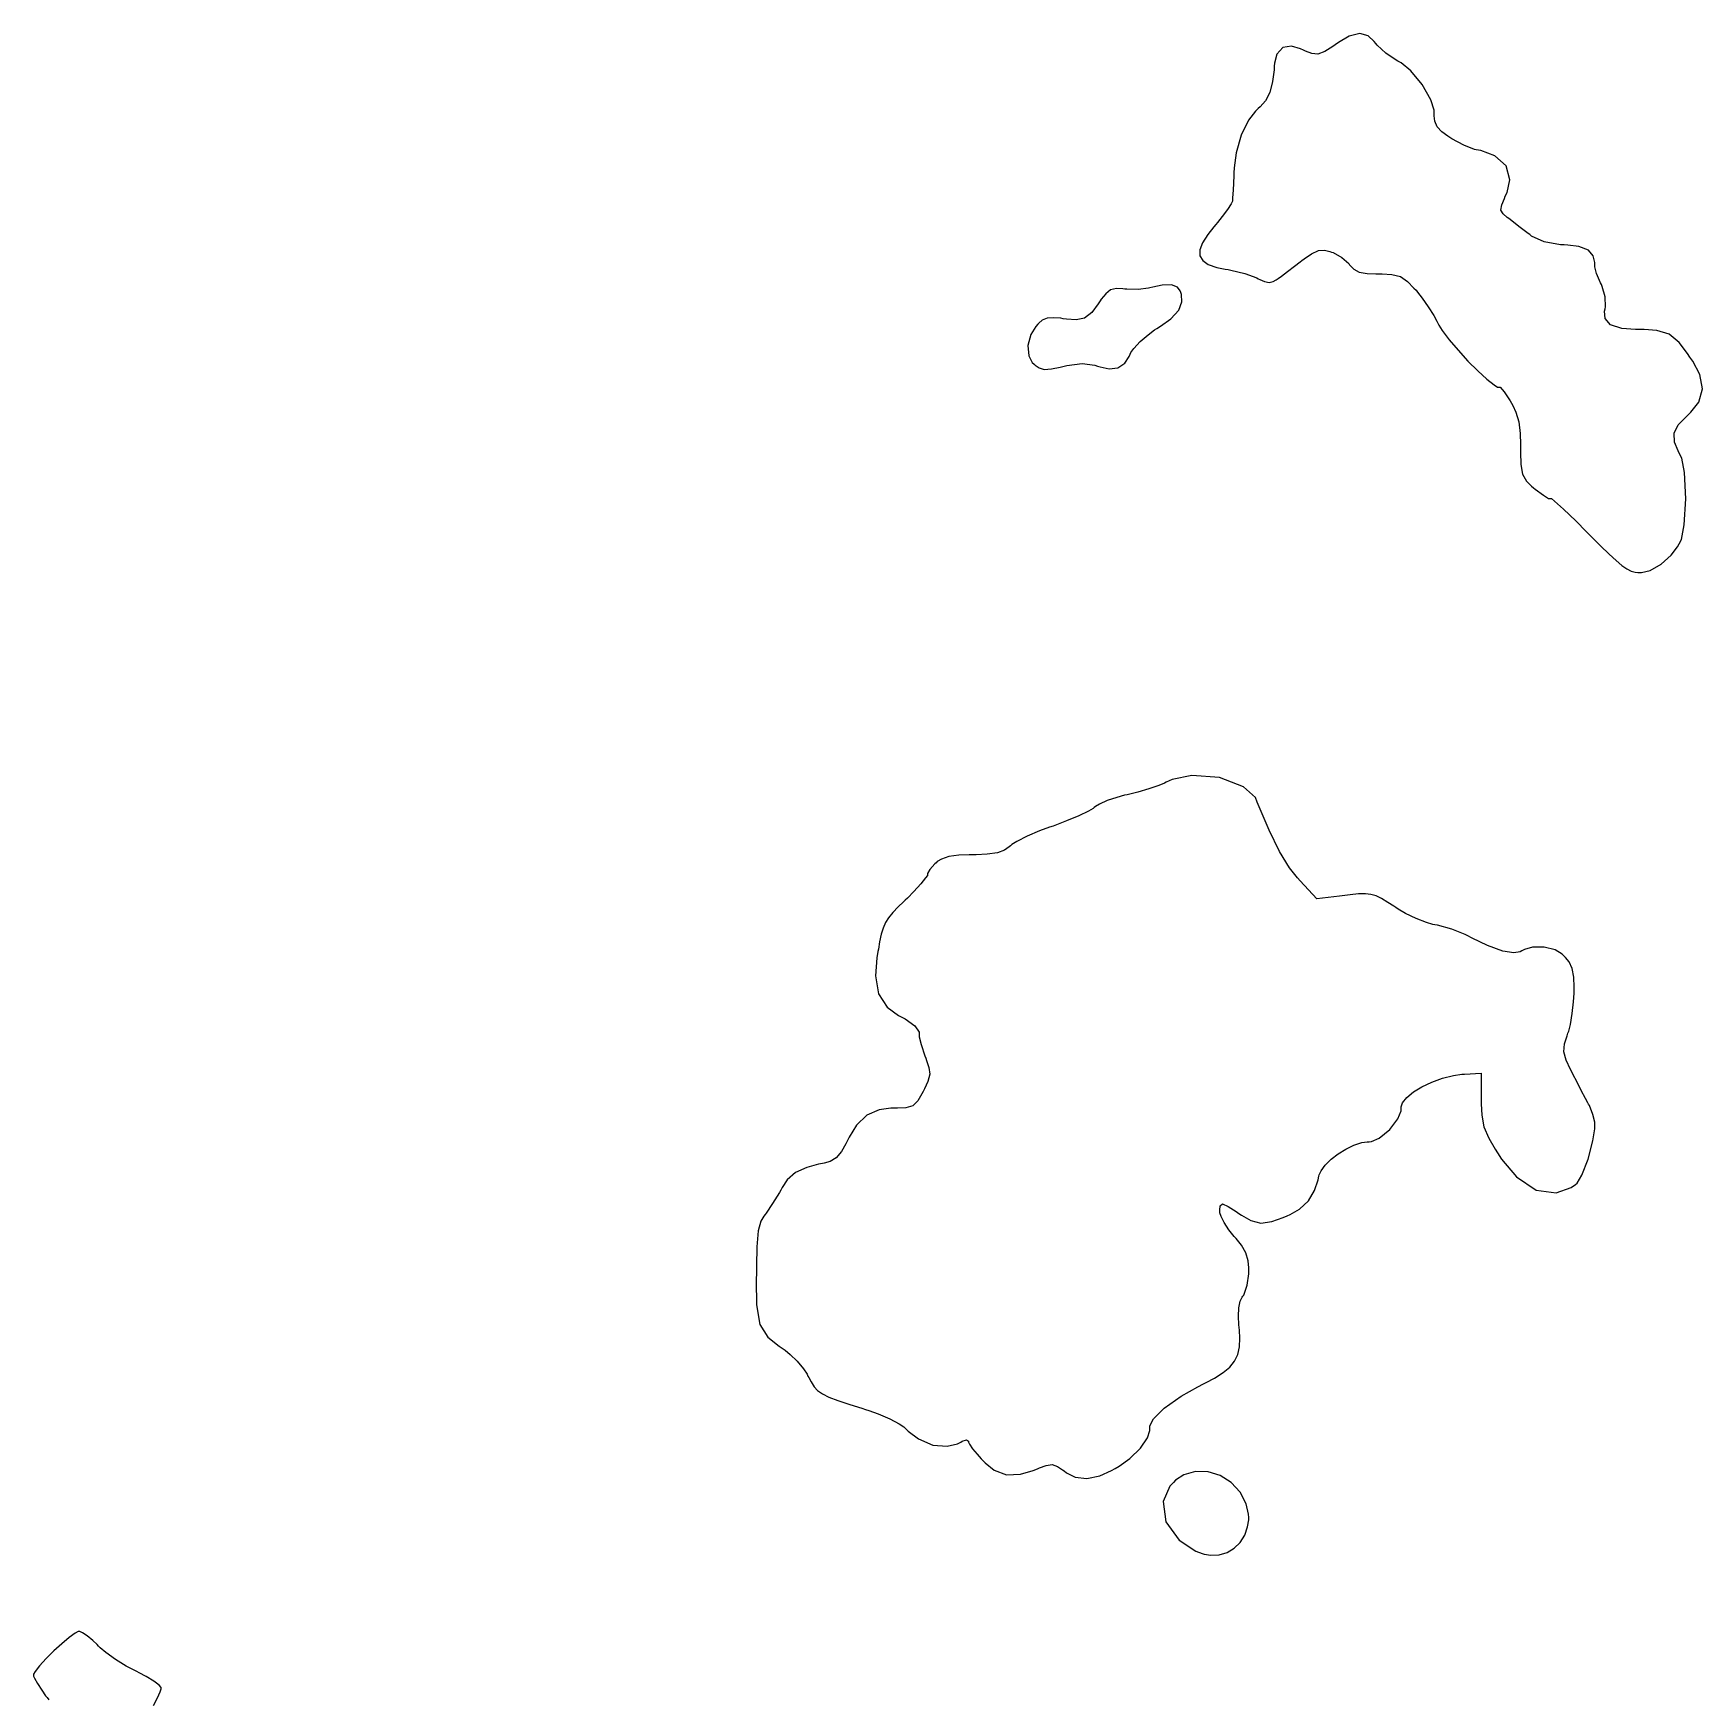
# Model space of a CAD drawing. Extents: x 0 to 24000, y 0 to 24000.
# Drawn here: x 18261 to 19849, y 18196 to 19781 of the extents above; entities that cross this region are included whole.
import ezdxf

# ---------------------------------------------------------------- set-up
doc = ezdxf.new("R2010")
doc.units = 0
doc.layers.add('01B-LandmassTidal', color=7, linetype='Continuous')

msp = doc.modelspace()

# ---------------------------------------------------------------- linework, layer by layer
at = {"layer": '01B-LandmassTidal'}
for points in [[(19499.5, 19770.4), (19497.1, 19768.8), (19489.7, 19764.1), (19483.1, 19761.4), (19477.2, 19762), (19471.3, 19764.4), (19469.4, 19765.3), (19466.6, 19766.6), (19458, 19769), (19449.6, 19767.7), (19444.1, 19761.4), (19441.8, 19752.9), (19441.5, 19750), (19441.3, 19746.4), (19440, 19735.4), (19437.4, 19724.9), (19433.1, 19716.9), (19428.1, 19711.3), (19426.2, 19709.7), (19423.6, 19707.2), (19417, 19698.5), (19410, 19684.2), (19405.3, 19667.4), (19403.3, 19653.2), (19403.1, 19648.5), (19403, 19645.6), (19402.3, 19632), (19401.9, 19624.7), (19401.9, 19622.3), (19401.8, 19621.7), (19400.5, 19619.1), (19397, 19613.6), (19391.9, 19606.9), (19387.4, 19601.3), (19385.9, 19599.5), (19383.9, 19597.2), (19378.2, 19590), (19373.2, 19581.9), (19370.6, 19575.2), (19370.7, 19569.6), (19373.4, 19565), (19378.7, 19561.4), (19386.8, 19558.6), (19394.9, 19556.8), (19397.6, 19556.4), (19400.1, 19556), (19413.4, 19552.7), (19424.8, 19548.5), (19426.2, 19547.8), (19427.7, 19547.1), (19432.2, 19545.1), (19436.7, 19544.2), (19440.5, 19545), (19443.4, 19546.7), (19444.3, 19547.4), (19445.3, 19548.1), (19448.3, 19550.3), (19454.1, 19554.6), (19460.8, 19559.7), (19466.1, 19563.7), (19467.8, 19565), (19470, 19566.7), (19476.9, 19571.4), (19483.5, 19574.6), (19489.3, 19575), (19494.4, 19573.8), (19496, 19573.2), (19497.6, 19572.8), (19505.8, 19568.1), (19512.5, 19562.2), (19513.2, 19561.1), (19514, 19559.9), (19517.1, 19556.8), (19522.3, 19554.1), (19530, 19552.8), (19538.3, 19552.5), (19541.1, 19552.5), (19544.2, 19552.4), (19553.4, 19551.8), (19561.7, 19549.8), (19568.4, 19545.1), (19574.4, 19538.9), (19576.4, 19536.8), (19577.9, 19535), (19582.2, 19529.4), (19588.1, 19521.1), (19593.3, 19512.7), (19596.3, 19507.3), (19597.2, 19505.4), (19598, 19503.6), (19601.3, 19498.6), (19608, 19489.7), (19616.5, 19479.7), (19625.8, 19469.5), (19635.3, 19460), (19643.9, 19452.1), (19650.8, 19446.7), (19654.1, 19444.7), (19655.2, 19444.7), (19656.4, 19444.7), (19660.2, 19440.3), (19666.1, 19431.5), (19667.3, 19429.4), (19668.5, 19427.3), (19671.5, 19420.7), (19674.1, 19411.5), (19675.5, 19400.6), (19675.9, 19390.1), (19675.9, 19386.6), (19675.9, 19382.8), (19676.2, 19371.2), (19677.7, 19361.7), (19681.4, 19355.2), (19686.3, 19350.4), (19688.1, 19349), (19689.7, 19347.6), (19697.8, 19341.9), (19702.6, 19338.8), (19704.2, 19338.8), (19705.2, 19338.8), (19708.3, 19336.1), (19716.9, 19328.5), (19728.6, 19317.3), (19738.8, 19307), (19742.2, 19303.5), (19744.6, 19301), (19752, 19293.7), (19760.1, 19285.8), (19766.8, 19279.6), (19772.4, 19275), (19777, 19271.8), (19781.1, 19269.7), (19784.8, 19268.6), (19787.5, 19268.2), (19788.5, 19268.2), (19791.1, 19268.2), (19799.1, 19270.3), (19809.7, 19276.1), (19819.3, 19284.8), (19825.3, 19292.8), (19826.9, 19295.7), (19828.9, 19299.6), (19831.6, 19313.5), (19833.3, 19338.4), (19831.9, 19363.4), (19829.4, 19377.2), (19827.3, 19381.1), (19825.9, 19383.9), (19822.5, 19392.4), (19822, 19400.9), (19826, 19408.8), (19832.7, 19415.8), (19835.1, 19418), (19838, 19420.7), (19845.4, 19430.3), (19849.1, 19442.9), (19846.4, 19456.8), (19839.8, 19469.4), (19837.1, 19473.3), (19834.7, 19476.8), (19826.8, 19487), (19817.2, 19495), (19805.6, 19498.6), (19793.6, 19499.5), (19789.6, 19499.5), (19785.3, 19499.5), (19772.4, 19500.5), (19761.5, 19503.9), (19756.3, 19510), (19755.9, 19517), (19756.3, 19519.1), (19756.7, 19520.9), (19756.5, 19530.6), (19753.6, 19540.4), (19752.8, 19542.3), (19751.9, 19543.8), (19748.3, 19552.6), (19746.5, 19559), (19746.5, 19561.1), (19746.5, 19563.2), (19745.1, 19569.5), (19740.4, 19575.1), (19731.5, 19578.3), (19721, 19579.7), (19717.5, 19579.9), (19713.8, 19580.1), (19698.3, 19582.9), (19686.4, 19588.2), (19684.6, 19589.7), (19683.1, 19590.8), (19674.3, 19597.5), (19665.9, 19604), (19664.6, 19605), (19663.2, 19606), (19659.2, 19609.4), (19657.1, 19613.1), (19658, 19618.1), (19660.5, 19624.2), (19661.4, 19626.2), (19663.2, 19629.8), (19665.7, 19642), (19662.2, 19655.1), (19651.4, 19664.7), (19638.1, 19669.7), (19633.6, 19670.5), (19632.1, 19670.8), (19621.8, 19674.7), (19610.5, 19680.9), (19608.5, 19682.2), (19606.6, 19683.5), (19601.1, 19687.5), (19596.5, 19692.4), (19594.3, 19697.7), (19593.6, 19702.9), (19593.6, 19704.6), (19593.6, 19708), (19590.4, 19718), (19582.4, 19732.6), (19571.4, 19745.7), (19562.4, 19753.1), (19559.1, 19754.8), (19557.4, 19755.7), (19547.8, 19762.3), (19539.5, 19770.1), (19538.3, 19771.6), (19536.7, 19773.6), (19530.9, 19778.9), (19522.9, 19781.2), (19512.9, 19778.4), (19502.7, 19772.6)], [(19323.1, 19539.1), (19321.8, 19538.7), (19312, 19537.5), (19301.2, 19537.7), (19299.2, 19537.9), (19297.3, 19538.2), (19291.4, 19538.5), (19285.8, 19537.1), (19281.1, 19533.4), (19276.9, 19528.3), (19275.7, 19526.6), (19273.8, 19523.8), (19267.8, 19515.8), (19261, 19510.3), (19252.9, 19508.6), (19243.8, 19509.4), (19240.8, 19509.7), (19238.5, 19510.1), (19231.6, 19510.6), (19225.3, 19510.1), (19220.6, 19508.2), (19217.4, 19505.6), (19216.5, 19504.6), (19214.5, 19502.4), (19209.8, 19494.6), (19206.9, 19484.2), (19208, 19474.4), (19211.3, 19468.1), (19213, 19466.6), (19214.1, 19465.6), (19217.7, 19463), (19222.7, 19461.5), (19229.7, 19461.9), (19237.7, 19463.6), (19240.4, 19464.2), (19244.1, 19465.2), (19258.8, 19467), (19270.9, 19465.4), (19273.3, 19464.6), (19276, 19463.8), (19284.4, 19462.1), (19292.8, 19463), (19299.2, 19467.5), (19303.3, 19473.8), (19304.3, 19476), (19304.9, 19477.5), (19307.8, 19481.5), (19313.8, 19487.9), (19321.4, 19494.4), (19327.6, 19499), (19329.8, 19500.3), (19333.2, 19502.5), (19343, 19509.7), (19350.7, 19517.9), (19353.7, 19525.9), (19353.1, 19532.7), (19352.5, 19534.8), (19352.1, 19536.2), (19349.3, 19539.7), (19343.6, 19542), (19334.9, 19541.8), (19326, 19539.9)], [(19338.8, 19068.7), (19337.1, 19067.8), (19331.7, 19065.6), (19322.2, 19062.4), (19311.8, 19059.4), (19304.1, 19057.5), (19301.6, 19056.9), (19299.1, 19056.4), (19291.8, 19054.4), (19282.6, 19051.3), (19275.1, 19048), (19271.3, 19045.8), (19270.2, 19044.8), (19269.1, 19043.8), (19264.7, 19041.2), (19255.4, 19036.7), (19243.8, 19031.9), (19234.2, 19028.2), (19231, 19027.1), (19227.7, 19026.1), (19218.1, 19022.6), (19206.3, 19017.5), (19196.7, 19012.5), (19191.9, 19009.5), (19190.6, 19008.3), (19189.3, 19007.2), (19184.9, 19004.2), (19178, 19001.6), (19168.4, 19000.3), (19158, 18999.8), (19154.6, 18999.7), (19151.2, 18999.7), (19141.4, 18999.3), (19131.8, 18998.1), (19124.9, 18995.7), (19120.8, 18993.3), (19119.7, 18992.2), (19118.5, 18991.2), (19113.8, 18985.7), (19111.4, 18982.1), (19111.4, 18980.9), (19111.4, 18980.1), (19109.8, 18977.7), (19105.3, 18972), (19098.5, 18964.7), (19092.4, 18958.5), (19090.3, 18956.6), (19088.6, 18955), (19083.6, 18950.1), (19078.5, 18944.7), (19074.5, 18939.9), (19071.6, 18935.2), (19069.4, 18930.1), (19067.6, 18924.1), (19066, 18916.8), (19064.8, 18909.9), (19064.4, 18907.6), (19063.4, 18901.8), (19062.2, 18884.5), (19065, 18867.4), (19073.3, 18854.8), (19084, 18846.9), (19087.9, 18844.9), (19090.4, 18843.6), (19099.6, 18837), (19103.6, 18831.1), (19103.6, 18829.2), (19103.6, 18826.7), (19105.4, 18819.3), (19109, 18808.5), (19109.9, 18806.4), (19110.7, 18804.2), (19112.9, 18797.5), (19113.7, 18790.9), (19111.9, 18784.1), (19108.7, 18777), (19107.5, 18774.7), (19106.3, 18772.4), (19102.3, 18765.7), (19097.5, 18760.9), (19091, 18759), (19083.1, 18758.6), (19080.5, 18758.6), (19076.7, 18758.6), (19065.5, 18757.2), (19053.8, 18752), (19044, 18742.4), (19036.9, 18731.2), (19035, 18727.2), (19033.7, 18724.8), (19029.6, 18717.6), (19024.7, 18711.5), (19019, 18708), (19013.3, 18706.4), (19011.5, 18706.1), (19007.7, 18705.4), (18996.6, 18702.4), (18985.8, 18697.5), (18977.9, 18690.4), (18973.1, 18683.2), (18971.9, 18680.6), (18970.8, 18678.6), (18964.2, 18668), (18958, 18658.8), (18957, 18657.5), (18955.8, 18656.1), (18952.9, 18651.3), (18950.5, 18642.1), (18949.2, 18626.8), (18948.8, 18608.7), (18948.7, 18602.6), (18948.6, 18594.9), (18948.9, 18571.7), (18951.9, 18552.9), (18959.7, 18540.7), (18970.4, 18532.2), (18974.2, 18529.7), (18976, 18528.6), (18980.9, 18524.5), (18987.6, 18517.9), (18993.5, 18510.7), (18996.9, 18505.6), (18997.8, 18503.8), (18998.5, 18502.4), (19000.7, 18498.2), (19003.6, 18493.7), (19007, 18490.1), (19011.5, 18486.9), (19017.7, 18483.8), (19026.2, 18480.6), (19037.6, 18476.8), (19048.9, 18473.2), (19052.6, 18472), (19055.6, 18471.2), (19064.6, 18467.9), (19075.7, 18463.2), (19084.7, 18458.5), (19089.1, 18455.6), (19090.3, 18454.4), (19093.1, 18451.4), (19103, 18444), (19116.6, 18438.2), (19130.2, 18437.1), (19140.2, 18439.5), (19143.2, 18441.1), (19144.4, 18441.8), (19148.7, 18443.2), (19150.6, 18441.9), (19150.6, 18441.4), (19150.6, 18440.8), (19151.6, 18438.9), (19154.5, 18434.7), (19158.8, 18429.4), (19162.6, 18425.2), (19163.9, 18423.8), (19166.4, 18421.2), (19175.1, 18414.3), (19186.8, 18410), (19200.1, 18410.5), (19212.2, 18414), (19216.1, 18415.6), (19218.1, 18416.5), (19224.4, 18418.8), (19230.2, 18419.6), (19235.2, 18417.9), (19240, 18414.7), (19241.6, 18413.6), (19243.9, 18411.9), (19252.1, 18407.8), (19263.2, 18406.3), (19275.6, 18409), (19286.7, 18414), (19290.2, 18416), (19293.8, 18418), (19304, 18425.3), (19314.3, 18435.2), (19320.9, 18445.1), (19323.1, 18452.1), (19323.1, 18454.4), (19323.1, 18456.5), (19326.7, 18463), (19336.8, 18473.3), (19352.9, 18484.6), (19368.7, 18493.6), (19374.1, 18496.3), (19376.7, 18497.7), (19384.6, 18501.8), (19392.9, 18507.1), (19399.2, 18512.4), (19403.8, 18518.1), (19406.8, 18524.3), (19408.4, 18531.6), (19408.8, 18540), (19408.4, 18547.6), (19408.2, 18550), (19407.9, 18552.7), (19407.5, 18560.7), (19407.8, 18568.9), (19409.1, 18575.1), (19410.9, 18578.8), (19411.7, 18579.8), (19412.5, 18580.9), (19415.6, 18590.3), (19417.2, 18601), (19417.2, 18604.5), (19417.2, 18606.8), (19416.7, 18613.6), (19414.6, 18621), (19410.4, 18628.3), (19405.3, 18634.7), (19403.5, 18636.7), (19402.1, 18638.2), (19398.2, 18643.1), (19393.9, 18649.8), (19390.9, 18655.7), (19389.8, 18659.1), (19389.8, 18660.2), (19389.8, 18661.7), (19390.1, 18665.9), (19392.2, 18667.6), (19397.5, 18665.3), (19405.3, 18660.3), (19407.8, 18658.6), (19410.5, 18656.8), (19419.1, 18651.9), (19428.7, 18649.4), (19439.3, 18650.9), (19450.1, 18654.8), (19453.7, 18656.3), (19456.8, 18657.6), (19465.5, 18662.6), (19474.1, 18670.4), (19479.9, 18680.5), (19483.2, 18690.5), (19483.9, 18693.9), (19484.1, 18695.3), (19486, 18699.2), (19490, 18704.6), (19495.6, 18710.1), (19502.3, 18715.2), (19509.7, 18719.8), (19517.3, 18723.4), (19524.8, 18725.9), (19530, 18726.8), (19531.7, 18726.8), (19534.1, 18726.9), (19541.4, 18730.3), (19551.4, 18738.4), (19559.1, 18748.7), (19562.3, 18756.1), (19562.3, 18758.6), (19562.3, 18759.9), (19563.7, 18763.7), (19567.8, 18769), (19574.1, 18774.3), (19582.1, 18779.1), (19591.5, 18783.5), (19601.6, 18787.1), (19612.2, 18789.7), (19620, 18790.9), (19622.6, 18791.1), (19638.3, 18791.9), (19638.3, 18766.4), (19638.3, 18762.9), (19639, 18752.1), (19641.1, 18741.1), (19645.8, 18730.2), (19651.8, 18719.7), (19654, 18716.3), (19657.8, 18710.2), (19672, 18693.5), (19690.9, 18680.6), (19709.8, 18678), (19724.2, 18683.1), (19728.1, 18686.1), (19729.9, 18687.5), (19734.1, 18694.9), (19740.1, 18710.1), (19744.7, 18727.5), (19746.5, 18739.1), (19746.5, 18742.9), (19746.5, 18745.4), (19744.8, 18752.7), (19741.4, 18761.2), (19740.6, 18762.5), (19739.8, 18763.8), (19737.6, 18768), (19733.7, 18775.4), (19729.3, 18784), (19726, 18790.5), (19724.9, 18792.7), (19723.5, 18795.6), (19719.4, 18804.3), (19717.1, 18812.3), (19717.8, 18819.9), (19720.1, 18827.5), (19721, 18829.9), (19721.8, 18832), (19723.3, 18838.3), (19725.1, 18848.7), (19726.4, 18860), (19726.9, 18868.1), (19726.9, 18870.7), (19726.9, 18873.9), (19726.6, 18883.2), (19725.1, 18891.7), (19722.3, 18897.9), (19718.8, 18902), (19717.5, 18903.3), (19715.6, 18905.1), (19708.7, 18909.2), (19698.3, 18912), (19687.4, 18911.8), (19679.5, 18909.6), (19677.1, 18908.4), (19675.5, 18907.5), (19669.5, 18906.5), (19658.9, 18908.1), (19644.3, 18913.5), (19629.7, 18920.4), (19625, 18922.9), (19623.1, 18924), (19610.5, 18929), (19596.8, 18932.7), (19594.4, 18933.1), (19592.4, 18933.4), (19586.4, 18935.3), (19576.6, 18939.1), (19566.5, 18944), (19559.4, 18948), (19557.2, 18949.5), (19555.3, 18950.8), (19549.7, 18954.4), (19543.7, 18958.1), (19538.5, 18960.6), (19533.5, 18962.1), (19528.2, 18962.7), (19521.8, 18962.5), (19513.7, 18961.8), (19506, 18960.8), (19503.5, 18960.5), (19481.9, 18957.8), (19466.2, 18975), (19463.5, 18977.9), (19456.1, 18987.3), (19446.5, 19002.9), (19436.6, 19023.3), (19428.1, 19043.2), (19425.4, 19049.9), (19423.8, 19054.1), (19412.1, 19064.5), (19389.5, 19073.3), (19363.1, 19075.1), (19344.3, 19071.5)], [(19345.5, 18402.6), (19342.1, 18399.1), (19335.9, 18384.6), (19338.2, 18365.2), (19350.9, 18347.8), (19367, 18337.3), (19372.9, 18335.2), (19374.9, 18334.5), (19381.1, 18333.4), (19389.1, 18333.8), (19396.6, 18336), (19403.3, 18340.1), (19409, 18345.6), (19413.4, 18352.4), (19416.2, 18360.5), (19417.2, 18367.1), (19417.2, 18369.3), (19417.1, 18372.6), (19414.9, 18382.3), (19409, 18393.4), (19400.5, 18402.5), (19390, 18409.1), (19378.5, 18412.8), (19366.6, 18413.1), (19355.4, 18409.9), (19347.6, 18404.8)]]:
    msp.add_lwpolyline(points, close=True, dxfattribs=at)
msp.add_lwpolyline([(18375, 18190.4), (18378.7, 18197.8), (18381.3, 18203.6), (18382.3, 18206.2), (18382.3, 18207), (18382.3, 18207.7), (18380.4, 18209.8), (18375.4, 18213.7), (18368, 18218.1), (18361.4, 18221.6), (18359.1, 18222.7), (18356.5, 18223.9), (18349, 18227.9), (18338.8, 18234.3), (18329.7, 18240.9), (18324.3, 18245.4), (18322.7, 18247), (18321.4, 18248.4), (18317.3, 18252.3), (18312, 18256.6), (18307.5, 18259.6), (18305, 18260.7), (18304.2, 18260.7), (18303.3, 18260.7), (18300.6, 18259.2), (18294.8, 18255.1), (18287.7, 18249.2), (18280.1, 18242.3), (18272.9, 18235.1), (18266.6, 18228.3), (18262.3, 18222.8), (18260.7, 18220.1), (18260.7, 18219.2), (18260.7, 18218.5), (18261.8, 18216.3), (18264.5, 18211.4), (18268.6, 18205), (18272.4, 18199.7), (18273.7, 18198), (18275.3, 18195.7)], dxfattribs=at)

doc.saveas('drawing.dxf')
